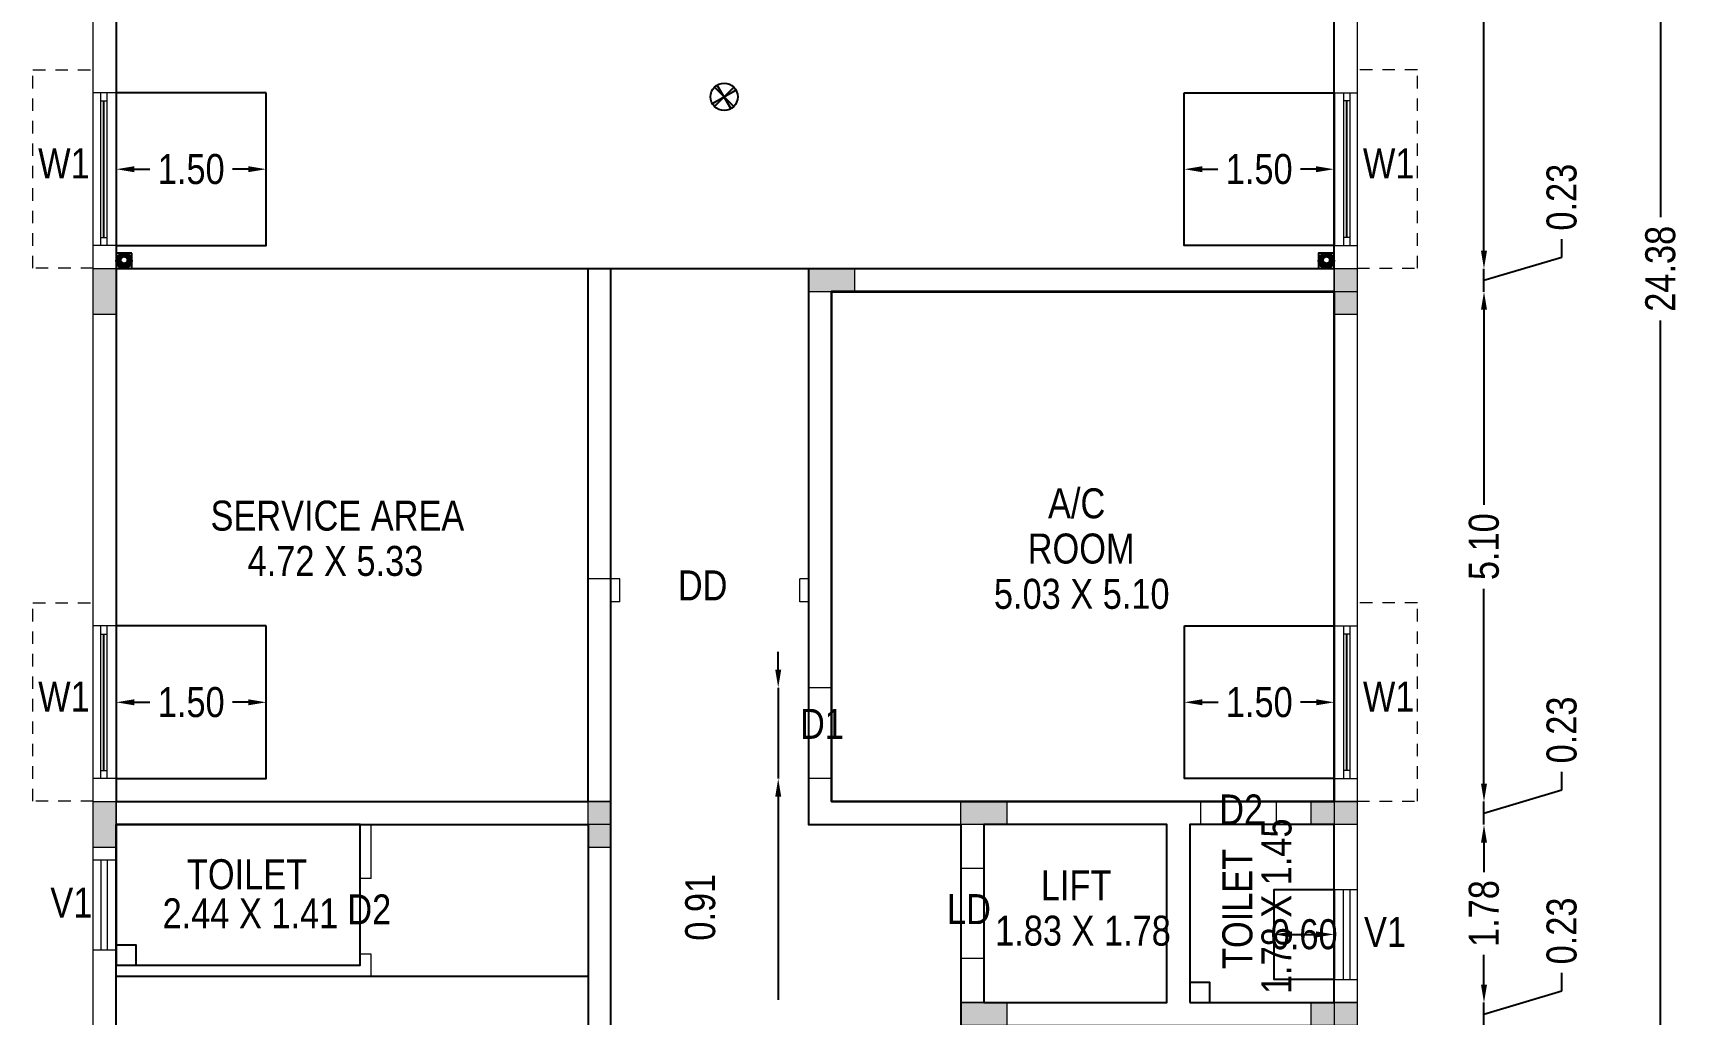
# Model space of a CAD drawing. Header units: metres. Extents: x 3750 to 6203, y 1588 to 3614.
# Drawn here: x 3779.66 to 3796.15, y 1754.29 to 1764.12 of the extents above; entities that cross this region are included whole.
import ezdxf

# ---------------------------------------------------------------- set-up
doc = ezdxf.new("R2010")
doc.units = ezdxf.units.M
doc.linetypes.add('HIDDEN2', pattern=[0.1875, 0.125, -0.0625])
for name, color, linetype in [('00', 7, 'Continuous'), ('BLK_4_FLR_1_CARPET_AREA', 14, 'Continuous'), ('BLK_4_FLR_1_EXIT_WIDTH_DOOR', 2, 'Continuous'), ('BLK_4_FLR_1_LIFT_1', 30, 'Continuous'), ('BLK_4_FLR_1_REGULAR_ROOM_1', 2, 'Continuous'), ('BLK_4_FLR_1_ROOM_1_LIGHT_VENTILATION_1', 2, 'Continuous'), ('BLK_4_FLR_1_WASH', 30, 'Continuous'), ('BLK_4_FLR_1_WATER_CLOSET', 30, 'Continuous')]:
    doc.layers.add(name, color=color, linetype=linetype)
doc.styles.get("Standard").update_dxf_attribs({"font": 'swissc.ttf'})
doc.styles.add('style2a', font='swissc.ttf')
doc.dimstyles.new('ISO-25', dxfattribs={"dimtxt": 0.6, "dimasz": 0.18, "dimexe": 1.25, "dimexo": 0.625, "dimtad": 1, "dimdsep": 46, "dimtxsty": 'Standard', "dimcen": 0.18, "dimse1": 1, "dimse2": 1, "dimadec": 0, "dimazin": 0, "dimtfac": 1, "dimtmove": 0, "dimatfit": 3, "dimfxl": 0, "dimarcsym": 0})
doc.dimstyles.get("Standard").update_dxf_attribs({"dimtxt": 0.3, "dimasz": 0.18, "dimexe": 0.18, "dimexo": 0.0625, "dimgap": 0.09, "dimtad": 0, "dimzin": 0, "dimdsep": 46, "dimtxsty": 'style2a', "dimcen": 0.09, "dimse1": 1, "dimse2": 1, "dimadec": 0, "dimazin": 0, "dimtfac": 1, "dimtofl": 0, "dimtmove": 0, "dimatfit": 3, "dimfxl": 0, "dimtolj": 1, "dimtzin": 0, "dimarcsym": 0})

# ---------------------------------------------------------------- blocks, each defined once
blk = doc.blocks.new('*D497')
at = {"color": 0, "lineweight": -2, "ltscale": 10}
for p, q in [((3795.954, 1773.768), (3795.954, 1762.274)), ((3795.954, 1749.744), (3795.954, 1761.237))]:
    blk.add_line(p, q, dxfattribs=at)
at = {"color": 0, "ltscale": 10}
for points in [[(3795.924, 1773.768), (3795.984, 1773.768), (3795.954, 1773.948)], [(3795.924, 1749.744), (3795.984, 1749.744), (3795.954, 1749.564)]]:
    blk.add_solid(points, dxfattribs=at)
at = {"layer": 'Defpoints', "color": 0, "ltscale": 10}
for p in [(3792.918, 1773.948), (3795.954, 1773.948), (3792.918, 1749.564)]:
    blk.add_point(p, dxfattribs=at)
at = {"color": 0, "lineweight": 18, "ltscale": 10, "insert": (3795.954, 1761.756), "char_height": 0.3, "attachment_point": 5, "rotation": 90, "style": 'style2a'}
blk.add_mtext('\\A1;24.38', dxfattribs=at)
blk = doc.blocks.new('*D498')
at = {"color": 0, "lineweight": -2, "ltscale": 10}
for p, q in [((3794.188, 1773.538), (3794.188, 1768.251)), ((3794.188, 1761.936), (3794.188, 1767.222))]:
    blk.add_line(p, q, dxfattribs=at)
at = {"color": 0, "ltscale": 10}
for points in [[(3794.158, 1773.538), (3794.218, 1773.538), (3794.188, 1773.718)], [(3794.158, 1761.936), (3794.218, 1761.936), (3794.188, 1761.756)]]:
    blk.add_solid(points, dxfattribs=at)
at = {"layer": 'Defpoints', "color": 0, "ltscale": 10}
for p in [(3792.383, 1773.718), (3794.188, 1773.718), (3792.383, 1761.756)]:
    blk.add_point(p, dxfattribs=at)
at = {"color": 0, "lineweight": 18, "ltscale": 10, "insert": (3794.188, 1767.737), "char_height": 0.3, "attachment_point": 5, "rotation": 90, "style": 'style2a'}
blk.add_mtext('\\A1;11.96', dxfattribs=at)
blk = doc.blocks.new('*D500')
at = {"color": 0, "lineweight": -2, "ltscale": 10}
for p, q in [((3794.188, 1761.936), (3794.188, 1762.116)), ((3794.966, 1761.874), (3794.966, 1762.054)), ((3794.188, 1761.641), (3794.966, 1761.874)), ((3794.188, 1761.526), (3794.188, 1761.756)), ((3794.188, 1761.346), (3794.188, 1761.166))]:
    blk.add_line(p, q, dxfattribs=at)
at = {"color": 0, "ltscale": 10}
for points in [[(3794.158, 1761.936), (3794.218, 1761.936), (3794.188, 1761.756)], [(3794.158, 1761.346), (3794.218, 1761.346), (3794.188, 1761.526)]]:
    blk.add_solid(points, dxfattribs=at)
at = {"layer": 'Defpoints', "color": 0, "ltscale": 10}
for p in [(3792.383, 1761.756), (3794.188, 1761.756), (3792.383, 1761.526)]:
    blk.add_point(p, dxfattribs=at)
at = {"color": 0, "lineweight": 18, "ltscale": 10, "insert": (3794.966, 1762.473), "char_height": 0.3, "attachment_point": 5, "rotation": 90, "style": 'style2a'}
blk.add_mtext('\\A1;0.23', dxfattribs=at)
blk = doc.blocks.new('*D501')
at = {"color": 0, "lineweight": -2, "ltscale": 10}
for p, q in [((3794.188, 1756.602), (3794.188, 1756.782)), ((3794.966, 1756.54), (3794.966, 1756.72)), ((3794.188, 1756.307), (3794.966, 1756.54)), ((3794.188, 1756.192), (3794.188, 1756.422)), ((3794.188, 1756.012), (3794.188, 1755.832))]:
    blk.add_line(p, q, dxfattribs=at)
at = {"color": 0, "ltscale": 10}
for points in [[(3794.158, 1756.602), (3794.218, 1756.602), (3794.188, 1756.422)], [(3794.158, 1756.012), (3794.218, 1756.012), (3794.188, 1756.192)]]:
    blk.add_solid(points, dxfattribs=at)
at = {"layer": 'Defpoints', "color": 0, "ltscale": 10}
for p in [(3792.383, 1756.422), (3794.188, 1756.422), (3792.383, 1756.192)]:
    blk.add_point(p, dxfattribs=at)
at = {"color": 0, "lineweight": 18, "ltscale": 10, "insert": (3794.966, 1757.139), "char_height": 0.3, "attachment_point": 5, "rotation": 90, "style": 'style2a'}
blk.add_mtext('\\A1;0.23', dxfattribs=at)
blk = doc.blocks.new('*D502')
at = {"color": 0, "lineweight": -2, "ltscale": 10}
for p, q in [((3794.188, 1754.59), (3794.188, 1754.77)), ((3794.966, 1754.528), (3794.966, 1754.708)), ((3794.188, 1754.295), (3794.966, 1754.528)), ((3794.188, 1754.18), (3794.188, 1754.41)), ((3794.188, 1754), (3794.188, 1753.82))]:
    blk.add_line(p, q, dxfattribs=at)
at = {"color": 0, "ltscale": 10}
for points in [[(3794.158, 1754.59), (3794.218, 1754.59), (3794.188, 1754.41)], [(3794.158, 1754), (3794.218, 1754), (3794.188, 1754.18)]]:
    blk.add_solid(points, dxfattribs=at)
at = {"layer": 'Defpoints', "color": 0, "ltscale": 10}
for p in [(3792.383, 1754.41), (3794.188, 1754.41), (3792.383, 1754.18)]:
    blk.add_point(p, dxfattribs=at)
at = {"color": 0, "lineweight": 18, "ltscale": 10, "insert": (3794.966, 1755.127), "char_height": 0.3, "attachment_point": 5, "rotation": 90, "style": 'style2a'}
blk.add_mtext('\\A1;0.23', dxfattribs=at)
blk = doc.blocks.new('*D504')
at = {"color": 0, "lineweight": -2, "ltscale": 10}
for p, q in [((3794.188, 1761.346), (3794.188, 1759.394)), ((3794.188, 1756.602), (3794.188, 1758.553))]:
    blk.add_line(p, q, dxfattribs=at)
at = {"color": 0, "ltscale": 10}
for points in [[(3794.158, 1761.346), (3794.218, 1761.346), (3794.188, 1761.526)], [(3794.158, 1756.602), (3794.218, 1756.602), (3794.188, 1756.422)]]:
    blk.add_solid(points, dxfattribs=at)
at = {"layer": 'Defpoints', "color": 0, "ltscale": 10}
for p in [(3792.383, 1761.526), (3794.188, 1761.526), (3792.383, 1756.422)]:
    blk.add_point(p, dxfattribs=at)
at = {"color": 0, "lineweight": 18, "ltscale": 10, "insert": (3794.188, 1758.974), "char_height": 0.3, "attachment_point": 5, "rotation": 90, "style": 'style2a'}
blk.add_mtext('\\A1;5.10', dxfattribs=at)
blk = doc.blocks.new('*D505')
at = {"color": 0, "lineweight": -2, "ltscale": 10}
for p, q in [((3794.188, 1756.012), (3794.188, 1755.714)), ((3794.188, 1754.59), (3794.188, 1754.887))]:
    blk.add_line(p, q, dxfattribs=at)
at = {"color": 0, "ltscale": 10}
for points in [[(3794.158, 1756.012), (3794.218, 1756.012), (3794.188, 1756.192)], [(3794.158, 1754.59), (3794.218, 1754.59), (3794.188, 1754.41)]]:
    blk.add_solid(points, dxfattribs=at)
at = {"layer": 'Defpoints', "color": 0, "ltscale": 10}
for p in [(3792.383, 1756.192), (3794.188, 1756.192), (3792.383, 1754.41)]:
    blk.add_point(p, dxfattribs=at)
at = {"color": 0, "lineweight": 18, "ltscale": 10, "insert": (3794.188, 1755.301), "char_height": 0.3, "attachment_point": 5, "rotation": 90, "style": 'style2a'}
blk.add_mtext('\\A1;1.78', dxfattribs=at)
blk = doc.blocks.new('*D519')
at = {"layer": 'BLK_4_FLR_1_ROOM_1_LIGHT_VENTILATION_1', "color": 0, "lineweight": -2}
for p, q in [((3791.368, 1762.753), (3791.524, 1762.753)), ((3792.508, 1762.753), (3792.352, 1762.753))]:
    blk.add_line(p, q, dxfattribs=at)
at = {"layer": 'BLK_4_FLR_1_ROOM_1_LIGHT_VENTILATION_1', "color": 0}
for points in [[(3791.368, 1762.783), (3791.368, 1762.723), (3791.188, 1762.753)], [(3792.508, 1762.783), (3792.508, 1762.723), (3792.688, 1762.753)]]:
    blk.add_solid(points, dxfattribs=at)
at = {"layer": 'Defpoints', "color": 0}
for p in [(3791.188, 1762.753, 3.669), (3792.688, 1762.753, 3.669), (3792.688, 1762.753)]:
    blk.add_point(p, dxfattribs=at)
at = {"layer": 'BLK_4_FLR_1_ROOM_1_LIGHT_VENTILATION_1', "color": 0, "insert": (3791.938, 1762.753), "char_height": 0.3, "attachment_point": 5, "style": 'style2a'}
blk.add_mtext('\\A1;1.50', dxfattribs=at)
blk = doc.blocks.new('*D522')
at = {"layer": 'BLK_4_FLR_1_ROOM_1_LIGHT_VENTILATION_1', "color": 0, "lineweight": -2}
for p, q in [((3780.679, 1762.753), (3780.835, 1762.753)), ((3781.819, 1762.753), (3781.662, 1762.753))]:
    blk.add_line(p, q, dxfattribs=at)
at = {"layer": 'BLK_4_FLR_1_ROOM_1_LIGHT_VENTILATION_1', "color": 0}
for points in [[(3780.679, 1762.783), (3780.679, 1762.723), (3780.499, 1762.753)], [(3781.819, 1762.783), (3781.819, 1762.723), (3781.999, 1762.753)]]:
    blk.add_solid(points, dxfattribs=at)
at = {"layer": 'Defpoints', "color": 0}
for p in [(3780.499, 1762.753, 3.669), (3780.499, 1762.753), (3781.999, 1762.753, 3.669)]:
    blk.add_point(p, dxfattribs=at)
at = {"layer": 'BLK_4_FLR_1_ROOM_1_LIGHT_VENTILATION_1', "color": 0, "insert": (3781.249, 1762.753), "char_height": 0.3, "attachment_point": 5, "style": 'style2a'}
blk.add_mtext('\\A1;1.50', dxfattribs=at)
blk = doc.blocks.new('*D514')
at = {"layer": 'BLK_4_FLR_1_ROOM_1_LIGHT_VENTILATION_1', "color": 0, "lineweight": -2}
for p, q in [((3780.679, 1757.416), (3780.835, 1757.416)), ((3781.819, 1757.416), (3781.662, 1757.416))]:
    blk.add_line(p, q, dxfattribs=at)
at = {"layer": 'BLK_4_FLR_1_ROOM_1_LIGHT_VENTILATION_1', "color": 0}
for points in [[(3780.679, 1757.446), (3780.679, 1757.386), (3780.499, 1757.416)], [(3781.819, 1757.446), (3781.819, 1757.386), (3781.999, 1757.416)]]:
    blk.add_solid(points, dxfattribs=at)
at = {"layer": 'Defpoints', "color": 0}
for p in [(3780.499, 1757.416, 3.669), (3780.499, 1757.416), (3781.999, 1757.416, 3.669)]:
    blk.add_point(p, dxfattribs=at)
at = {"layer": 'BLK_4_FLR_1_ROOM_1_LIGHT_VENTILATION_1', "color": 0, "insert": (3781.249, 1757.416), "char_height": 0.3, "attachment_point": 5, "style": 'style2a'}
blk.add_mtext('\\A1;1.50', dxfattribs=at)
blk = doc.blocks.new('*D516')
at = {"layer": 'BLK_4_FLR_1_ROOM_1_LIGHT_VENTILATION_1', "color": 0, "lineweight": -2}
for p, q in [((3791.369, 1757.416), (3791.526, 1757.416)), ((3792.509, 1757.416), (3792.353, 1757.416))]:
    blk.add_line(p, q, dxfattribs=at)
at = {"layer": 'BLK_4_FLR_1_ROOM_1_LIGHT_VENTILATION_1', "color": 0}
for points in [[(3791.369, 1757.446), (3791.369, 1757.386), (3791.189, 1757.416)], [(3792.509, 1757.446), (3792.509, 1757.386), (3792.689, 1757.416)]]:
    blk.add_solid(points, dxfattribs=at)
at = {"layer": 'Defpoints', "color": 0}
for p in [(3791.189, 1757.416, 3.669), (3792.689, 1757.416, 3.669), (3792.689, 1757.416)]:
    blk.add_point(p, dxfattribs=at)
at = {"layer": 'BLK_4_FLR_1_ROOM_1_LIGHT_VENTILATION_1', "color": 0, "insert": (3791.939, 1757.416), "char_height": 0.3, "attachment_point": 5, "style": 'style2a'}
blk.add_mtext('\\A1;1.50', dxfattribs=at)
blk = doc.blocks.new('*D510')
at = {"layer": 'BLK_4_FLR_1_ROOM_1_LIGHT_VENTILATION_1', "color": 0, "lineweight": -2}
blk.add_line((3792.268, 1755.092), (3792.508, 1755.092), dxfattribs=at)
at = {"layer": 'BLK_4_FLR_1_ROOM_1_LIGHT_VENTILATION_1', "color": 0}
for points in [[(3792.268, 1755.122), (3792.268, 1755.062), (3792.088, 1755.092)], [(3792.508, 1755.122), (3792.508, 1755.062), (3792.688, 1755.092)]]:
    blk.add_solid(points, dxfattribs=at)
at = {"layer": 'Defpoints', "color": 0}
for p in [(3792.088, 1755.092, 3.669), (3792.688, 1755.092), (3792.688, 1755.084, 3.669)]:
    blk.add_point(p, dxfattribs=at)
at = {"layer": 'BLK_4_FLR_1_ROOM_1_LIGHT_VENTILATION_1', "color": 0, "insert": (3792.388, 1755.092), "char_height": 0.3, "attachment_point": 5, "style": 'style2a'}
blk.add_mtext('\\A1;0.60', dxfattribs=at)
blk = doc.blocks.new('*D512')
at = {"layer": 'BLK_4_FLR_1_EXIT_WIDTH_DOOR', "color": 0, "lineweight": -2}
for p, q in [((3787.124, 1757.742), (3787.124, 1757.922)), ((3787.124, 1757.562), (3787.124, 1756.652)), ((3787.124, 1756.472), (3787.124, 1754.437))]:
    blk.add_line(p, q, dxfattribs=at)
at = {"layer": 'BLK_4_FLR_1_EXIT_WIDTH_DOOR', "color": 0}
for points in [[(3787.094, 1757.742), (3787.154, 1757.742), (3787.124, 1757.562)], [(3787.094, 1756.472), (3787.154, 1756.472), (3787.124, 1756.652)]]:
    blk.add_solid(points, dxfattribs=at)
at = {"layer": 'Defpoints', "color": 0}
for p in [(3787.428, 1757.562, 3.669), (3787.124, 1756.652), (3787.428, 1756.652, 3.669)]:
    blk.add_point(p, dxfattribs=at)
at = {"layer": 'BLK_4_FLR_1_EXIT_WIDTH_DOOR', "color": 0, "insert": (3786.345, 1755.364), "char_height": 0.3, "attachment_point": 5, "rotation": 90}
blk.add_mtext('0.91', dxfattribs=at)
blk = doc.blocks.new('firehose')
for color, points in [(1, [(17.9, -33.8, -0.116019), (19.9, -42.8, 8.409187), (14.6, -51.1), (14.8, -50.8, 0.130477), (16.9, -42.3, -8.334124)]), (1, [(14.8, -50.8), (17, -53, 1.016121), (-17.7, -32.7, 0.119989), (-17.2, -41.2, -1.237161)]), (46, [(11.7, -56.2), (11.2, -55.4), (13.3, -53.5), (14.8, -50.8), (17, -53), (14.6, -54)])]:
    blk.add_hatch(color=color).paths.add_polyline_path(points)
at = {"color": 240}
blk.add_lwpolyline([(-36, -72), (36, -72), (36, 0), (-36, 0)], close=True, dxfattribs=at)
at = {"color": 46}
blk.add_lwpolyline([(11.7, -56.2), (11.2, -55.4), (13.3, -53.5), (14.8, -50.8), (17, -53), (14.6, -54)], close=True, dxfattribs=at)
at = {"color": 240}
for radius in [36, 33, 30, 27, 24]:
    blk.add_circle((0, -36), radius, dxfattribs=at)
for centre, radius, start, end in [((0, -36), 21, 341.16754, 315), ((0, -36), 18, 6.99795, 339.62943), ((-0.2, -42.6), 20.1, 328.78736, 150.61991), ((-0.2, -42.6), 17.1, 331.27108, 175.47632)]:
    blk.add_arc(centre, radius, start, end, dxfattribs=at)
blk = doc.blocks.new('auto-sprinkler')
at = {"layer": '00'}
h = blk.add_hatch(color=161, dxfattribs=at)
h.dxf.hatch_style = 1
h.paths.add_polyline_path([(0, 0), (-0.075, 0.13, 0.065543), (-0.106, 0.106)])
h.paths.add_polyline_path([(0, 0), (0.13, 0.075, 0.065543), (0.106, 0.106)])
h.paths.add_polyline_path([(0.075, -0.13, 0.065543), (0.106, -0.106), (0, 0)])
h.paths.add_polyline_path([(-0.13, -0.075, 0.065543), (-0.106, -0.106), (0, 0)])
at = {"layer": '00', "color": 170}
for points in [[(-0.13, -0.075), (0.13, 0.075)], [(-0.106, -0.106), (0.106, 0.106)], [(0.106, -0.106), (-0.106, 0.106)], [(0.075, -0.13), (-0.075, 0.13)]]:
    blk.add_lwpolyline(points, dxfattribs=at)
blk.add_circle((0, 0), 0.15, dxfattribs=at)

msp = doc.modelspace()

# ---------------------------------------------------------------- hatches: boundary and pattern name
at = {"lineweight": 18, "ltscale": 10}
h = msp.add_hatch(color=256, dxfattribs=at)
h.dxf.hatch_style = 1
h.paths.add_polyline_path([(3780.2687, 1761.2984), (3780.4987, 1761.2984), (3780.4987, 1761.7584), (3780.2687, 1761.7584)])
h = msp.add_hatch(color=256, dxfattribs=at)
h.dxf.hatch_style = 1
h.paths.add_polyline_path([(3787.4279, 1761.7556), (3787.4279, 1761.5256), (3787.8879, 1761.5256), (3787.8879, 1761.7556)])
h = msp.add_hatch(color=256, dxfattribs=at)
h.dxf.hatch_style = 1
h.paths.add_polyline_path([(3792.6879, 1761.2984), (3792.9179, 1761.2984), (3792.9179, 1761.7584), (3792.6879, 1761.7584)])
h = msp.add_hatch(color=256, dxfattribs=at)
h.dxf.hatch_style = 1
h.paths.add_polyline_path([(3780.2687, 1755.9616), (3780.4987, 1755.9616), (3780.4987, 1756.4216), (3780.2687, 1756.4216)])
h = msp.add_hatch(color=256, dxfattribs=at)
h.dxf.hatch_style = 1
h.paths.add_polyline_path([(3785.2203, 1755.9616), (3785.4503, 1755.9616), (3785.4503, 1756.4216), (3785.2203, 1756.4216)])
h = msp.add_hatch(color=256, dxfattribs=at)
h.dxf.hatch_style = 1
h.paths.add_polyline_path([(3788.9527, 1756.4216), (3788.9527, 1756.1916), (3789.4127, 1756.1916), (3789.4127, 1756.4216)])
h = msp.add_hatch(color=256, dxfattribs=at)
h.dxf.hatch_style = 1
h.paths.add_polyline_path([(3792.458, 1756.4216), (3792.458, 1756.1916), (3792.918, 1756.1916), (3792.918, 1756.4216)])
h = msp.add_hatch(color=256, dxfattribs=at)
h.dxf.hatch_style = 1
h.paths.add_polyline_path([(3788.9527, 1754.4097), (3788.9527, 1754.1797), (3789.4127, 1754.1797), (3789.4127, 1754.4097)])
h = msp.add_hatch(color=256, dxfattribs=at)
h.dxf.hatch_style = 1
h.paths.add_polyline_path([(3792.458, 1754.4097), (3792.458, 1754.1797), (3792.918, 1754.1797), (3792.918, 1754.4097)])

# ---------------------------------------------------------------- linework, layer by layer
for p, q in [((3780.2687, 1749.5635, 3.6689), (3780.2687, 1773.9476, 3.6689)), ((3792.9179, 1773.9476, 3.6689), (3792.9179, 1749.5635, 3.6689)), ((3780.4987, 1754.7835, 3.6689), (3780.4987, 1773.7176, 3.6689)), ((3792.6879, 1773.7176, 3.6689), (3792.6879, 1749.7935, 3.6689)), ((3787.4279, 1761.7556, 3.6689), (3787.4279, 1758.6516, 3.6689)), ((3792.918, 1761.7556, 3.6689), (3787.4279, 1761.7556, 3.6689)), ((3787.6579, 1761.5256, 3.6689), (3787.6579, 1757.5616, 3.6689)), ((3792.918, 1761.5256, 3.6689), (3787.6579, 1761.5256, 3.6689)), ((3785.2203, 1750.9335, 3.6689), (3785.2203, 1758.6516, 3.6689)), ((3785.5391, 1758.6516, 3.6689), (3785.2203, 1758.6516, 3.6689)), ((3785.5391, 1758.4216, 3.6689), (3785.5391, 1758.6516, 3.6689)), ((3787.4279, 1758.6516, 3.6689), (3787.3391, 1758.6516, 3.6689)), ((3787.3391, 1758.4216, 3.6689), (3787.3391, 1758.6516, 3.6689)), ((3785.4503, 1750.9335, 3.6689), (3785.4503, 1758.4216, 3.6689)), ((3785.5391, 1758.4216, 3.6689), (3785.4503, 1758.4216, 3.6689)), ((3787.4279, 1758.4216, 3.6689), (3787.3391, 1758.4216, 3.6689)), ((3787.4279, 1758.4216, 3.6689), (3787.4279, 1757.5616, 3.6689)), ((3787.6579, 1757.5616, 3.6689), (3787.4279, 1757.5616, 3.6689)), ((3787.4279, 1756.6516, 3.6689), (3787.4279, 1756.1916, 3.6689)), ((3787.6579, 1756.6516, 3.6689), (3787.4279, 1756.6516, 3.6689)), ((3787.6579, 1756.6516, 3.6689), (3787.6579, 1756.4216, 3.6689)), ((3785.4503, 1756.4216, 3.6689), (3780.4987, 1756.4216, 3.6689)), ((3791.3527, 1756.4216, 3.6689), (3787.6579, 1756.4216, 3.6689)), ((3791.3527, 1756.1916, 3.6689), (3791.3527, 1756.4216, 3.6689)), ((3792.918, 1756.4216, 3.6689), (3792.1127, 1756.4216, 3.6689)), ((3792.1127, 1756.1916, 3.6689), (3792.1127, 1756.4216, 3.6689)), ((3782.9387, 1756.1916, 3.6689), (3780.4987, 1756.1916, 3.6689)), ((3782.9387, 1755.6535, 3.6689), (3782.9387, 1756.1916, 3.6689)), ((3783.0487, 1755.6535, 3.6689), (3783.0487, 1756.1916, 3.6689)), ((3785.4503, 1756.1916, 3.6689), (3783.0487, 1756.1916, 3.6689)), ((3791.0127, 1756.1916, 3.6689), (3787.4279, 1756.1916, 3.6689)), ((3788.9527, 1755.7506, 3.6689), (3788.9527, 1756.1916, 3.6689)), ((3789.1827, 1755.7506, 3.6689), (3789.1827, 1756.1916, 3.6689)), ((3791.0127, 1754.4097, 3.6689), (3791.0127, 1756.1916, 3.6689)), ((3791.3527, 1756.1916, 3.6689), (3791.2427, 1756.1916, 3.6689)), ((3791.2427, 1754.4097, 3.6689), (3791.2427, 1756.1916, 3.6689)), ((3792.918, 1756.1916, 3.6689), (3792.1127, 1756.1916, 3.6689)), ((3789.1827, 1755.7506, 3.6689), (3788.9527, 1755.7506, 3.6689)), ((3783.0487, 1755.6535, 3.6689), (3782.9387, 1755.6535, 3.6689)), ((3783.0487, 1754.8935, 3.6689), (3782.9387, 1754.8935, 3.6689)), ((3782.9387, 1754.7835, 3.6689), (3782.9387, 1754.8935, 3.6689)), ((3783.0487, 1754.6735, 3.6689), (3783.0487, 1754.8935, 3.6689)), ((3782.9387, 1754.7835, 3.6689), (3780.4987, 1754.7835, 3.6689)), ((3788.9527, 1754.4097, 3.6689), (3788.9527, 1754.8506, 3.6689)), ((3789.1827, 1754.8506, 3.6689), (3788.9527, 1754.8506, 3.6689)), ((3789.1827, 1754.4097, 3.6689), (3789.1827, 1754.8506, 3.6689)), ((3783.0487, 1754.6735, 3.6689), (3780.4987, 1754.6735, 3.6689)), ((3780.4987, 1749.7935, 3.6689), (3780.4987, 1754.6735, 3.6689)), ((3791.0127, 1754.4097, 3.6689), (3788.9527, 1754.4097, 3.6689)), ((3792.918, 1754.4097, 3.6689), (3791.2427, 1754.4097, 3.6689))]:
    msp.add_line(p, q, dxfattribs=at)
at = {"lineweight": 18}
for p, q in [((3780.4973, 1763.5176, 3.6689), (3780.2687, 1763.5176, 3.6689)), ((3780.3413, 1763.5176, 3.6689), (3780.3413, 1761.9884, 3.6689)), ((3780.4053, 1763.5176, 3.6689), (3780.4053, 1761.9884, 3.6689)), ((3792.6893, 1763.5176, 3.6689), (3792.9179, 1763.5176, 3.6689)), ((3792.7814, 1763.5176, 3.6689), (3792.7814, 1761.9884, 3.6689)), ((3792.8454, 1763.5176, 3.6689), (3792.8454, 1761.9884, 3.6689)), ((3780.3413, 1763.4364, 3.6689), (3780.4053, 1763.4364, 3.6689)), ((3792.8454, 1763.4364, 3.6689), (3792.7814, 1763.4364, 3.6689)), ((3780.4973, 1761.9884, 3.6689), (3780.2687, 1761.9884, 3.6689)), ((3780.3413, 1762.0696, 3.6689), (3780.4053, 1762.0696, 3.6689)), ((3792.6893, 1761.9884, 3.6689), (3792.9179, 1761.9884, 3.6689)), ((3792.8454, 1762.0696, 3.6689), (3792.7814, 1762.0696, 3.6689)), ((3780.4973, 1758.1808, 3.6689), (3780.2687, 1758.1808, 3.6689)), ((3780.3413, 1758.1808, 3.6689), (3780.3413, 1756.6516, 3.6689)), ((3780.3413, 1758.0996, 3.6689), (3780.4053, 1758.0996, 3.6689)), ((3780.4053, 1758.1808, 3.6689), (3780.4053, 1756.6516, 3.6689)), ((3792.6893, 1758.1808, 3.6689), (3792.9179, 1758.1808, 3.6689)), ((3792.7814, 1758.1808, 3.6689), (3792.7814, 1756.6516, 3.6689)), ((3792.8454, 1758.0996, 3.6689), (3792.7814, 1758.0996, 3.6689)), ((3792.8454, 1758.1808, 3.6689), (3792.8454, 1756.6516, 3.6689)), ((3780.3413, 1756.7328, 3.6689), (3780.4053, 1756.7328, 3.6689)), ((3792.8454, 1756.7328, 3.6689), (3792.7814, 1756.7328, 3.6689)), ((3780.4973, 1756.6516, 3.6689), (3780.2687, 1756.6516, 3.6689)), ((3792.6893, 1756.6516, 3.6689), (3792.9179, 1756.6516, 3.6689)), ((3780.4987, 1755.8351, 3.6689), (3780.2701, 1755.8351, 3.6689)), ((3780.3427, 1755.8351, 3.6689), (3780.3427, 1754.9351, 3.6689)), ((3780.4067, 1755.8351, 3.6689), (3780.4067, 1754.9351, 3.6689)), ((3792.6879, 1755.5416, 7.3378), (3792.9165, 1755.5416, 7.3378)), ((3792.78, 1755.5416, 7.3378), (3792.78, 1754.6416, 7.3378)), ((3792.844, 1755.5416, 7.3378), (3792.844, 1754.6416, 7.3378)), ((3780.4987, 1754.9351, 3.6689), (3780.2701, 1754.9351, 3.6689)), ((3792.6879, 1754.6416, 7.3378), (3792.9165, 1754.6416, 7.3378))]:
    msp.add_line(p, q, dxfattribs=at)
at = {"linetype": 'HIDDEN2', "lineweight": 18}
for p, q in [((3785.2203, 1761.7556, 3.6689), (3780.4987, 1761.7556, 3.6689)), ((3785.2203, 1758.6516, 3.6689), (3785.2203, 1761.7556, 3.6689))]:
    msp.add_line(p, q, dxfattribs=at)
at = {"linetype": 'HIDDEN2', "lineweight": 18, "elevation": 3.6689}
for points in [[(3780.2687, 1761.762), (3779.6648, 1761.762), (3779.6648, 1763.7476), (3780.2687, 1763.7476)], [(3792.9179, 1761.762), (3793.5218, 1761.762), (3793.5218, 1763.7476), (3792.9179, 1763.7476)], [(3780.2687, 1756.4251), (3779.6648, 1756.4251), (3779.6648, 1758.4108), (3780.2687, 1758.4108)], [(3792.9179, 1756.4251), (3793.5218, 1756.4251), (3793.5218, 1758.4108), (3792.9179, 1758.4108)]]:
    msp.add_lwpolyline(points, dxfattribs=at)
at = {"lineweight": 18, "const_width": 0.0191, "elevation": 3.6689}
for points in [[(3780.3733, 1763.4364), (3780.3733, 1762.0696)], [(3792.8134, 1763.4364), (3792.8134, 1762.0696)], [(3780.3733, 1758.0996), (3780.3733, 1756.7328)], [(3792.8134, 1758.0996), (3792.8134, 1756.7328)]]:
    msp.add_lwpolyline(points, dxfattribs=at)
at = {"lineweight": 18, "ltscale": 10, "elevation": 3.6689}
for points in [[(3780.4987, 1761.2984), (3780.2687, 1761.2984), (3780.2687, 1761.7584), (3780.4987, 1761.7584), (3780.4987, 1761.2984)], [(3787.4279, 1761.5256), (3787.4279, 1761.7556), (3787.8879, 1761.7556), (3787.8879, 1761.5256), (3787.4279, 1761.5256)], [(3792.9179, 1761.2984), (3792.6879, 1761.2984), (3792.6879, 1761.7584), (3792.9179, 1761.7584), (3792.9179, 1761.2984)], [(3780.4987, 1755.9616), (3780.2687, 1755.9616), (3780.2687, 1756.4216), (3780.4987, 1756.4216), (3780.4987, 1755.9616)], [(3785.4503, 1755.9616), (3785.2203, 1755.9616), (3785.2203, 1756.4216), (3785.4503, 1756.4216), (3785.4503, 1755.9616)], [(3788.9527, 1756.1916), (3788.9527, 1756.4216), (3789.4127, 1756.4216), (3789.4127, 1756.1916), (3788.9527, 1756.1916)], [(3792.458, 1756.1916), (3792.458, 1756.4216), (3792.918, 1756.4216), (3792.918, 1756.1916), (3792.458, 1756.1916)], [(3788.9527, 1754.1797), (3788.9527, 1754.4097), (3789.4127, 1754.4097), (3789.4127, 1754.1797), (3788.9527, 1754.1797)], [(3792.458, 1754.1797), (3792.458, 1754.4097), (3792.918, 1754.4097), (3792.918, 1754.1797), (3792.458, 1754.1797)]]:
    msp.add_lwpolyline(points, dxfattribs=at)
at = {"layer": 'BLK_4_FLR_1_CARPET_AREA', "elevation": 3.6689}
for points in [[(3792.6879, 1773.7176), (3780.4987, 1773.7176), (3780.4987, 1761.7584), (3792.6879, 1761.7584)], [(3785.2203, 1761.7556), (3780.4987, 1761.7556), (3780.4987, 1756.4216), (3785.2203, 1756.4216)], [(3792.6879, 1754.1797), (3792.6879, 1749.7935), (3785.4503, 1749.7935), (3785.4503, 1761.7584), (3787.4279, 1761.7584), (3787.4279, 1756.1916), (3788.9527, 1756.1916), (3788.9527, 1754.1797)], [(3787.6579, 1761.5256), (3792.688, 1761.5256), (3792.688, 1756.4216), (3787.6579, 1756.4216)], [(3780.4987, 1756.1916), (3785.2203, 1756.1916), (3785.2203, 1749.7935), (3780.4987, 1749.7935)], [(3791.0127, 1756.1916), (3789.1827, 1756.1916), (3789.1827, 1754.4097), (3791.0127, 1754.4097)], [(3791.2427, 1754.4097), (3792.6879, 1754.4097), (3792.6879, 1756.1916), (3791.2427, 1756.1916)]]:
    msp.add_lwpolyline(points, close=True, dxfattribs=at)
at = {"layer": 'BLK_4_FLR_1_LIFT_1', "elevation": 3.6689}
msp.add_lwpolyline([(3789.1827, 1754.4097), (3791.0127, 1754.4097), (3791.0127, 1756.1916), (3789.1827, 1756.1916)], close=True, dxfattribs=at)
at = {"layer": 'BLK_4_FLR_1_REGULAR_ROOM_1', "color": 2}
for points, elevation in [([(3792.6879, 1773.7176), (3780.4987, 1773.7176), (3780.4987, 1761.7584), (3792.6879, 1761.7584)], 3.6689), ([(3780.4987, 1756.4216), (3785.2203, 1756.4216), (3785.2203, 1761.7556), (3780.4987, 1761.7556)], 3.6689), ([(3787.6579, 1756.4216), (3792.6879, 1756.4216), (3792.6879, 1761.5284), (3787.6579, 1761.5284)], 3.6689), ([(3792.6879, 1754.6416), (3792.0879, 1754.6416), (3792.0879, 1755.5416), (3792.6879, 1755.5416)], 7.3378), ([(3780.4987, 1754.6735), (3785.2203, 1754.6735), (3785.2203, 1749.7935), (3780.4987, 1749.7935)], 3.6689)]:
    msp.add_lwpolyline(points, close=True, dxfattribs=dict(at, elevation=elevation))
at = {"layer": 'BLK_4_FLR_1_ROOM_1_LIGHT_VENTILATION_1', "color": 2, "elevation": 3.6689}
for points in [[(3781.9987, 1763.5176), (3780.4987, 1763.5176), (3780.4987, 1761.9884), (3781.9987, 1761.9884)], [(3791.1879, 1763.5176), (3792.6879, 1763.5176), (3792.6879, 1761.9884), (3791.1879, 1761.9884)], [(3781.9987, 1758.1808), (3780.4987, 1758.1808), (3780.4987, 1756.6516), (3781.9987, 1756.6516)], [(3791.1893, 1758.1808), (3792.6893, 1758.1808), (3792.6893, 1756.6516), (3791.1893, 1756.6516)]]:
    msp.add_lwpolyline(points, close=True, dxfattribs=at)
at = {"layer": 'BLK_4_FLR_1_WASH', "color": 60, "elevation": 3.6689}
for points in [[(3780.4987, 1754.7835), (3780.6987, 1754.7835), (3780.6987, 1754.9835), (3780.4987, 1754.9835)], [(3791.2427, 1754.4097), (3791.4427, 1754.4097), (3791.4427, 1754.6097), (3791.2427, 1754.6097)]]:
    msp.add_lwpolyline(points, close=True, dxfattribs=at)
at = {"layer": 'BLK_4_FLR_1_WATER_CLOSET', "color": 2, "elevation": 3.6689}
for points in [[(3780.4987, 1754.7835), (3782.9387, 1754.7835), (3782.9387, 1756.1916), (3780.4987, 1756.1916)], [(3791.2427, 1754.4097), (3792.6879, 1754.4097), (3792.6879, 1756.1916), (3791.2427, 1756.1916)]]:
    msp.add_lwpolyline(points, close=True, dxfattribs=at)

# ---------------------------------------------------------------- block references
at = {"xscale": 0.9078596091205212, "yscale": 0.9078596091205212, "zscale": 0.9078596091205212}
msp.add_blockref('auto-sprinkler', (3786.5824, 1763.4774, 3.6689), dxfattribs=at)
at = {"xscale": 0.0021553039098793, "yscale": 0.0021553039098793, "zscale": 0.0021553039098793, "rotation": 180}
for p in [(3780.5763, 1761.7584, 3.6689), (3792.6103, 1761.7584, 3.6689)]:
    msp.add_blockref('firehose', p, dxfattribs=at)

# ---------------------------------------------------------------- texts
at = {"lineweight": 18, "style": 'style2a'}
for s, p in [('W1', (3779.7174, 1762.6606)), ('W1', (3792.9765, 1762.6606)), ('A/C', (3789.8247, 1759.2584)), ('SERVICE AREA', (3781.4423, 1759.135)), ('ROOM', (3789.6213, 1758.8053)), ('4.72 X 5.33', (3781.8135, 1758.6816)), ('DD', (3786.1195, 1758.4365)), ('5.03 X 5.10', (3789.2828, 1758.352)), ('W1', (3779.7174, 1757.3238)), ('W1', (3792.9765, 1757.3238)), ('D1', (3787.3424, 1757.05)), ('D2', (3791.5378, 1756.193)), ('TOILET', (3781.2057, 1755.5447)), ('LIFT', (3789.7526, 1755.433)), ('V1', (3779.839, 1755.26, -3.6689)), ('2.44 X 1.41', (3780.9626, 1755.1532)), ('D2', (3782.8116, 1755.1924)), ('LD', (3788.8135, 1755.1954)), ('1.83 X 1.78', (3789.2956, 1754.9797)), ('V1', (3792.9874, 1754.9665))]:
    msp.add_text(s, height=0.3, dxfattribs=at).set_placement(p)
for s, p in [('1.78 X 1.45', (3792.261, 1754.4948)), ('TOILET', (3791.8695, 1754.7459))]:
    msp.add_text(s, height=0.3, rotation=90, dxfattribs=at).set_placement(p)

# ---------------------------------------------------------------- dimensions: what is measured, and where the dimension line sits
at = {"lineweight": 18, "ltscale": 10}
for base, p1, p2, picture, middle in [((3795.9535, 1773.9476, 3.6689), (3792.9179, 1749.5635, 3.6689), (3792.9179, 1773.9476, 3.6689), '*D497', (3795.9535, 1761.7556, 3.6689)), ((3794.1882, 1773.7176, 3.6689), (3792.383, 1761.7556, 3.6689), (3792.383, 1773.7176, 3.6689), '*D498', (3794.1882, 1767.7366, 3.6689)), ((3794.1882, 1761.7556, 3.6689), (3792.383, 1761.5256, 3.6689), (3792.383, 1761.7556, 3.6689), '*D500', (3794.9657, 1762.1438, 3.6689)), ((3794.1882, 1761.5256, 3.6689), (3792.383, 1756.4216, 3.6689), (3792.383, 1761.5256, 3.6689), '*D504', (3794.1882, 1758.9736, 3.6689)), ((3794.1882, 1756.4216, 3.6689), (3792.383, 1756.1916, 3.6689), (3792.383, 1756.4216, 3.6689), '*D501', (3794.9658, 1756.8098, 3.6689)), ((3794.1882, 1756.1916, 3.6689), (3792.383, 1754.4097, 3.6689), (3792.383, 1756.1916, 3.6689), '*D505', (3794.1882, 1755.3006, 3.6689)), ((3794.1882, 1754.4097, 3.6689), (3792.383, 1754.1797, 3.6689), (3792.383, 1754.4097, 3.6689), '*D502', (3794.9657, 1754.798, 3.6689))]:
    dim = msp.add_linear_dim(base=base, p1=p1, p2=p2, angle=90, dimstyle='Standard', override={"dimtmove": 1}, dxfattribs=at)
    dim.commit()
    dim.dimension.update_dxf_attribs({"geometry": picture, "text_midpoint": middle})
at = {"layer": 'BLK_4_FLR_1_EXIT_WIDTH_DOOR'}
dim = msp.add_aligned_dim(p1=(3787.4279, 1757.5616, 3.6689), p2=(3787.4279, 1756.6516, 3.6689), distance=-0.3035, dimstyle='ISO-25', override={"dimtxt": 0.3}, dxfattribs=at)
dim.commit()
dim.dimension.update_dxf_attribs({"geometry": '*D512', "text_midpoint": (3786.3455, 1755.3641)})
at = {"layer": 'BLK_4_FLR_1_ROOM_1_LIGHT_VENTILATION_1', "color": 232}
for base, p1, p2, picture, middle in [((3780.4987, 1762.753), (3781.9987, 1762.753, 3.6689), (3780.4987, 1762.753, 3.6689), '*D522', (3781.2487, 1762.753)), ((3780.4987, 1757.4162), (3781.9987, 1757.4162, 3.6689), (3780.4987, 1757.4162, 3.6689), '*D514', (3781.2487, 1757.4162))]:
    dim = msp.add_linear_dim(base=base, p1=p1, p2=p2, angle=180, dimstyle='Standard', override={"dimtxt": 0.3, "dimdec": 2, "dimtxsty": 'style2a'}, dxfattribs=at)
    dim.commit()
    dim.dimension.update_dxf_attribs({"geometry": picture, "text_midpoint": middle})
for base, p1, p2, picture, middle in [((3792.6879, 1762.753), (3791.1879, 1762.753, 3.6689), (3792.6879, 1762.753, 3.6689), '*D519', (3791.9379, 1762.753)), ((3792.6893, 1757.4162), (3791.1893, 1757.4162, 3.6689), (3792.6893, 1757.4162, 3.6689), '*D516', (3791.9393, 1757.4162))]:
    dim = msp.add_linear_dim(base=base, p1=p1, p2=p2, dimstyle='Standard', override={"dimtxt": 0.3, "dimdec": 2, "dimtxsty": 'style2a'}, dxfattribs=at)
    dim.commit()
    dim.dimension.update_dxf_attribs({"geometry": picture, "text_midpoint": middle})
dim = msp.add_linear_dim(base=(3792.6879, 1755.0916, 3.6689), p1=(3792.0879, 1755.0916, 7.3378), p2=(3792.6879, 1755.0842, 7.3378), dimstyle='Standard', override={"dimtxt": 0.3, "dimdec": 2, "dimtxsty": 'style2a'}, dxfattribs=at)
dim.commit()
dim.dimension.update_dxf_attribs({"geometry": '*D510', "text_midpoint": (3792.3879, 1755.0916, 3.6689), "dimtype": 160})

doc.saveas('drawing.dxf')
